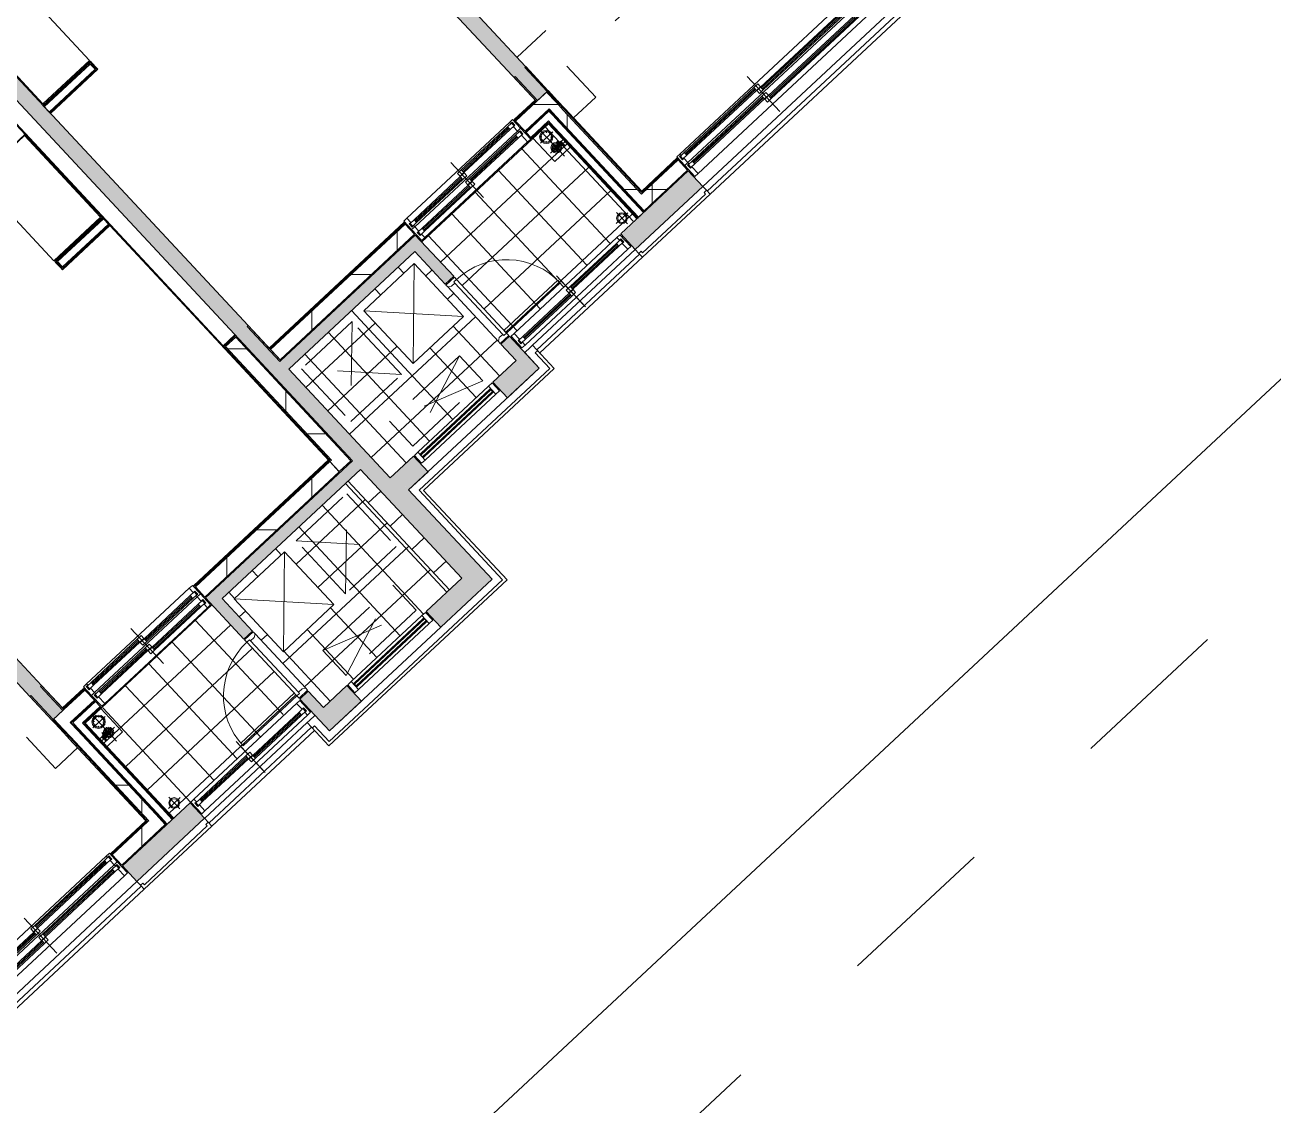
# Model space of a CAD drawing. Header units: millimetres. Extents: x -71377 to 516042, y -145869 to 441446.
# Drawn here: x 181915 to 193654, y 133638 to 143795 of the extents above; entities that cross this region are included whole.
import ezdxf

# ---------------------------------------------------------------- set-up
doc = ezdxf.new("R2010")
doc.units = ezdxf.units.MM
doc.header["$LTSCALE"] = 1000
for name, pattern in [('_점선_M_', [3, 1.5, -1.5]), ('_점선_S_', [1.6, 0.8, -0.8]), ('_점선_XS_', [1.15, 0.6, -0.55])]:
    doc.linetypes.add(name, pattern=pattern)
for name, color, linetype, lineweight in [('06', 6, 'Continuous', 5), ('09_HID', 9, '_점선_M_', 5), ('_ A-furn _', 6, 'Continuous', 5), ('A-door', 4, 'Continuous', 5), ('A-door-hdln', 8, 'Continuous', 5), ('A-ele-8', 8, 'Continuous', 5), ('A-fnsh', 5, 'Continuous', 5), ('A-fnsh-4', 4, 'Continuous', 5), ('A-furn', 6, 'Continuous', 5), ('A-furn-hdln', 8, '_점선_XS_', 5), ('A-glas', 5, 'Continuous', 5), ('A-hat', 251, 'Continuous', 5), ('A-insu', 251, 'Continuous', 5), ('A-rail', 6, 'Continuous', 5), ('A-wind', 4, 'Continuous', 5), ('A-wind-hdln', 8, 'Continuous', 5), ('A_cwall', 2, 'Continuous', 5), ('A_fnsh-4', 4, 'Continuous', 5), ('AA_발코니선', 4, '_점선_S_', 5), ('AA_설비', 4, 'Continuous', 5), ('AA_설비_6', 6, 'Continuous', 5), ('AA_설비_8', 8, 'Continuous', 5), ('AA_설비_CEN', 1, 'Continuous', 5), ('AA_위생', 4, 'Continuous', 5), ('AA_하향식피난구', 8, 'Continuous', 5), ('AA_하향식피난구_dash', 8, '_점선_XS_', 5), ('조경라인_dwg', 8, 'Continuous', 5)]:
    doc.layers.add(name, color=color, linetype=linetype, lineweight=lineweight)
pattern_1 = [(0, (-96985.9, -23353.2), (0, 800), []), (270, (-96985.9, -23353.2), (800, 5e-14), [])]
pattern_2 = [(0, (-96985.9, -23353.2), (0, 800), []), (90, (-96985.9, -23353.2), (-800, 5e-14), [])]

# ---------------------------------------------------------------- blocks, each defined once
blk = doc.blocks.new('3D_수납가구 - 실선_ 대각선X-2308846-지반층 배치도')
at = {"layer": '_ A-furn _'}
for p, q in [((0, 1050), (600, 1050)), ((0, 0), (0, 1035)), ((600, 1050), (600, 0)), ((600, 0), (0, 0))]:
    blk.add_line(p, q, dxfattribs=at)
blk = doc.blocks.new('그릴창_시스템__B타입 - _A_AG_10X23_1_2-2152640-지반층 배치도')
at = {"layer": 'A-wind'}
for p, q in [((-500, 100), (-455, 100)), ((-500, 0), (-500, 100)), ((-440, 72.2), (-455, 72.2)), ((-455, 72.2), (-455, 70.2)), ((-455, 70.2), (-453.5, 70.2)), ((-453.5, 29.8), (-455, 29.8)), ((-455, 29.8), (-455, 27.8)), ((-455, 27.8), (-440, 27.8)), ((-453.5, 70.2), (-453.5, 71.1)), ((-453.5, 71.1), (-449.1, 71.1)), ((-453.5, 28.9), (-453.5, 29.8)), ((-449.1, 28.9), (-453.5, 28.9)), ((-449.1, 71.1), (-449.1, 28.9)), ((-448, 28.9), (-448, 71.1)), ((-448, 71.1), (-441.1, 71.1)), ((-441.1, 28.9), (-448, 28.9)), ((-441.1, 71.1), (-441.1, 68.2)), ((-441.1, 68.2), (-440, 68.2)), ((-440, 31.8), (-441.1, 31.8)), ((-441.1, 31.8), (-441.1, 28.9)), ((-440, 72.2), (440, 72.2)), ((-440, 68.2), (-440, 72.2)), ((440, 68.2), (-440, 68.2)), ((-440, 31.8), (440, 31.8)), ((-440, 27.8), (-440, 31.8)), ((-440, 27.8), (440, 27.8)), ((455, 72.2), (440, 72.2)), ((440, 72.2), (440, 68.2)), ((440, 68.2), (441.1, 68.2)), ((441.1, 31.8), (440, 31.8)), ((440, 31.8), (440, 27.8)), ((440, 27.8), (455, 27.8)), ((441.1, 68.2), (441.1, 71.1)), ((441.1, 71.1), (453, 71.1)), ((441.1, 28.9), (441.1, 31.8)), ((453, 28.9), (441.1, 28.9)), ((453, 71.1), (453, 28.9)), ((454.1, 71.1), (453.5, 71.1)), ((453.5, 71.1), (453.5, 70.2)), ((453.5, 70.2), (455, 70.2)), ((455, 29.8), (453.5, 29.8)), ((453.5, 29.8), (453.5, 28.9)), ((453.5, 28.9), (454.1, 28.9)), ((454.1, 28.9), (454.1, 71.1)), ((455, 100), (500, 100)), ((455, 70.2), (455, 72.2)), ((455, 27.8), (455, 29.8)), ((500, 100), (500, 0)), ((-455, 0), (-500, 0)), ((500, 0), (455, 0))]:
    blk.add_line(p, q, dxfattribs=at)
at = {"layer": 'A-wind-hdln'}
for p, q in [((-455, 0), (-455, 100)), ((-455, 100), (455, 100)), ((-448, 67.5), (453, 67.5)), ((-448, 61.4), (453, 61.4)), ((-448, 38.6), (453, 38.6)), ((-448, 32.5), (453, 32.5)), ((455, 100), (455, 0)), ((-455, 0), (455, 0))]:
    blk.add_line(p, q, dxfattribs=at)
blk = doc.blocks.new('세대실외기실문 - _A_SD_7_5x21-1805224-지반층 배치도')
at = {"layer": 'A-door'}
for p, q in [((-375, 95), (-350, 95)), ((-375, -15), (-375, 95)), ((-350, 95), (-330, 65)), ((-345, 20), (-345, -15)), ((-330, 20), (-345, 20)), ((-330, 65), (-330, 20)), ((330, 65), (350, 95)), ((330, 20), (330, 65)), ((345, 20), (330, 20)), ((345, -15), (345, 20)), ((350, 95), (375, 95)), ((375, 95), (375, -15)), ((-345, -15), (-375, -15)), ((310, -15), (310, -705)), ((310, -15), (345, -15)), ((345, -15), (345, -705)), ((375, -15), (345, -15)), ((310, -705), (345, -705))]:
    blk.add_line(p, q, dxfattribs=at)
at = {"layer": 'A-door-hdln'}
for p, q in [((350, 95), (-350, 95)), ((-330, 20), (330, 20)), ((-345, -15), (345, -15))]:
    blk.add_line(p, q, dxfattribs=at)
blk.add_arc((345, -15), 690, 180, 270, dxfattribs=at)
blk = doc.blocks.new('2D_세대_하향식피난구 - 2D_세대_하향식피난구-1928395-지반층 배치도')
at = {"layer": 'AA_하향식피난구'}
for p, q in [((340, 725), (-340, 725)), ((-340, 725), (-340, 75)), ((-340, 75), (340, 725)), ((-340, 725), (340, 75)), ((340, 75), (340, 725)), ((-340, 75), (340, 75))]:
    blk.add_line(p, q, dxfattribs=at)
at = {"layer": 'AA_하향식피난구_dash'}
for p, q in [((-340, -75), (340, -75)), ((-340, -725), (-340, -75)), ((-340, -75), (340, -725)), ((340, -75), (-340, -725)), ((340, -75), (340, -725)), ((340, -725), (-340, -725))]:
    blk.add_line(p, q, dxfattribs=at)
blk = doc.blocks.new('미서기창__이중창_ - _A_PD_14X24_7-2325703-지반층 배치도')
at = {"layer": 'A-glas'}
for p, q in [((-620, 106), (-25, 106)), ((-620, 94), (-25, 94)), ((25, 66), (620, 66)), ((25, 54), (620, 54)), ((-620, -4), (-25, -4)), ((-620, -16), (-25, -16)), ((25, -44), (620, -44)), ((25, -56), (620, -56))]:
    blk.add_line(p, q, dxfattribs=at)
at = {"layer": 'A-wind'}
for p, q in [((-700, 25), (-700, 135)), ((-700, 135), (-660, 135)), ((-660, 120), (-680, 120)), ((-680, 120), (-680, 80)), ((-620, 118), (-670, 118)), ((-670, 118), (-670, 82)), ((-660, 135), (-660, 120)), ((-620, 82), (-620, 118)), ((25, 118), (-25, 118)), ((-25, 118), (-25, 82)), ((25, 82), (25, 118)), ((700, 135), (660, 135)), ((660, 135), (660, 80)), ((700, 25), (700, 135)), ((-660, 25), (-700, 25)), ((-700, 25), (-700, -115)), ((-680, 80), (-660, 80)), ((-680, -30), (-680, 10)), ((-680, 10), (-660, 10)), ((-670, 82), (-620, 82)), ((-620, 8), (-670, 8)), ((-670, 8), (-670, -28)), ((-660, 80), (-660, 25)), ((-660, 10), (-660, 25)), ((-620, -28), (-620, 8)), ((-25, 82), (25, 82)), ((25, 78), (-25, 78)), ((-25, 78), (-25, 42)), ((-25, 42), (25, 42)), ((25, 8), (-25, 8)), ((-25, 8), (-25, -28)), ((25, 42), (25, 78)), ((25, -28), (25, 8)), ((670, 78), (620, 78)), ((620, 78), (620, 42)), ((620, 42), (670, 42)), ((660, 80), (680, 80)), ((680, 40), (660, 40)), ((660, 40), (660, 25)), ((700, 25), (660, 25)), ((660, 25), (660, -30)), ((670, 42), (670, 78)), ((680, 80), (680, 40)), ((700, -115), (700, 25)), ((-700, -115), (-660, -115)), ((-660, -30), (-680, -30)), ((-670, -28), (-620, -28)), ((-660, -115), (-660, -30)), ((-25, -28), (25, -28)), ((25, -32), (-25, -32)), ((-25, -32), (-25, -68)), ((-25, -68), (25, -68)), ((25, -68), (25, -32)), ((670, -32), (620, -32)), ((620, -32), (620, -68)), ((620, -68), (670, -68)), ((660, -30), (680, -30)), ((680, -70), (660, -70)), ((660, -70), (660, -115)), ((660, -115), (700, -115)), ((670, -68), (670, -32)), ((680, -30), (680, -70))]:
    blk.add_line(p, q, dxfattribs=at)
at = {"layer": 'A-wind-hdln'}
for p, q in [((0, -215), (0, 235)), ((660, 135), (-660, 135)), ((-620, 118), (-25, 118)), ((660, 25), (-660, 25)), ((-620, 82), (-25, 82)), ((-620, 8), (-25, 8)), ((25, 78), (620, 78)), ((25, 42), (620, 42)), ((-660, -115), (660, -115)), ((-620, -28), (-25, -28)), ((25, -32), (620, -32)), ((25, -68), (620, -68))]:
    blk.add_line(p, q, dxfattribs=at)
blk = doc.blocks.new('미서기창__단창A_ - _A_PW_14X20-2281123-지반층 배치도')
at = {"layer": 'A-glas'}
for p, q in [((-25, 51), (-620, 51)), ((-25, 39), (-620, 39)), ((620, 11), (25, 11)), ((620, -1), (25, -1))]:
    blk.add_line(p, q, dxfattribs=at)
at = {"layer": 'A-wind'}
for p, q in [((-700, -50), (-700, 100)), ((-700, 100), (-660, 100)), ((-680, 25), (-680, 65)), ((-680, 65), (-660, 65)), ((-680, 25), (-660, 25)), ((-620, 63), (-670, 63)), ((-670, 63), (-670, 27)), ((-670, 27), (-620, 27)), ((-660, 65), (-660, 100)), ((-660, -50), (-660, 25)), ((-620, 27), (-620, 63)), ((25, 63), (-25, 63)), ((-25, 63), (-25, 27)), ((-25, 27), (25, 27)), ((25, 23), (-25, 23)), ((-25, 23), (-25, -13)), ((25, 27), (25, 63)), ((25, -13), (25, 23)), ((670, 23), (620, 23)), ((620, 23), (620, -13)), ((660, 100), (700, 100)), ((660, 25), (660, 100)), ((680, 25), (660, 25)), ((670, -13), (670, 23)), ((680, -15), (680, 25)), ((700, 100), (700, -50)), ((-660, -50), (-700, -50)), ((-25, -13), (25, -13)), ((620, -13), (670, -13)), ((660, -50), (660, -15)), ((660, -15), (680, -15)), ((700, -50), (660, -50))]:
    blk.add_line(p, q, dxfattribs=at)
at = {"layer": 'A-wind-hdln'}
for p, q in [((0, 225), (0, -175)), ((0, -150), (0, 200)), ((660, 100), (-660, 100)), ((-25, 63), (-620, 63)), ((-25, 27), (-620, 27)), ((620, 23), (25, 23)), ((-660, -50), (660, -50)), ((620, -13), (25, -13))]:
    blk.add_line(p, q, dxfattribs=at)
blk = doc.blocks.new('미서기창__이중창_2단_ - _A_PW_27X20-2285641-지반층 배치도')
at = {"layer": 'A-glas'}
for p, q in [((-1270, 56), (-375, 56)), ((-1270, 44), (-375, 44)), ((-325, 96), (1270, 96)), ((-325, 84), (1270, 84)), ((-1270, -54), (-375, -54)), ((-1270, -66), (-375, -66)), ((-325, -14), (1270, -14)), ((-325, -26), (1270, -26))]:
    blk.add_line(p, q, dxfattribs=at)
at = {"layer": 'A-wind'}
for p, q in [((-1350, 15), (-1350, 155)), ((-1350, 155), (-1310, 155)), ((-1310, 155), (-1310, 70)), ((1310, 155), (1350, 155)), ((1310, 110), (1310, 155)), ((1350, 155), (1350, 15)), ((-1310, 15), (-1350, 15)), ((-1350, 15), (-1350, -95)), ((-1310, 70), (-1330, 70)), ((-1330, 70), (-1330, 30)), ((-1330, 30), (-1310, 30)), ((-1320, 68), (-1270, 68)), ((-1320, 32), (-1320, 68)), ((-1270, 32), (-1320, 32)), ((-1310, 30), (-1310, 15)), ((-1310, -40), (-1310, 15)), ((-1270, 68), (-1270, 32)), ((-375, 108), (-325, 108)), ((-375, 72), (-375, 108)), ((-325, 72), (-375, 72)), ((-375, 68), (-325, 68)), ((-375, 32), (-375, 68)), ((-325, 32), (-375, 32)), ((-325, 108), (-325, 72)), ((-325, 68), (-325, 32)), ((1270, 108), (1320, 108)), ((1270, 72), (1270, 108)), ((1320, 72), (1270, 72)), ((1330, 110), (1310, 110)), ((1310, 15), (1310, 70)), ((1310, 70), (1330, 70)), ((1350, 15), (1310, 15)), ((1310, 0), (1310, 15)), ((1320, 108), (1320, 72)), ((1330, 70), (1330, 110)), ((1350, 15), (1350, -95)), ((-1350, -95), (-1310, -95)), ((-1330, -80), (-1330, -40)), ((-1330, -40), (-1310, -40)), ((-1310, -80), (-1330, -80)), ((-1320, -42), (-1270, -42)), ((-1320, -78), (-1320, -42)), ((-1270, -78), (-1320, -78)), ((-1310, -95), (-1310, -80)), ((-1270, -42), (-1270, -78)), ((-375, -2), (-325, -2)), ((-375, -38), (-375, -2)), ((-325, -38), (-375, -38)), ((-375, -42), (-325, -42)), ((-375, -78), (-375, -42)), ((-325, -78), (-375, -78)), ((-325, -2), (-325, -38)), ((-325, -42), (-325, -78)), ((1270, -2), (1320, -2)), ((1270, -38), (1270, -2)), ((1320, -38), (1270, -38)), ((1330, 0), (1310, 0)), ((1310, -95), (1310, -40)), ((1310, -40), (1330, -40)), ((1350, -95), (1310, -95)), ((1320, -2), (1320, -38)), ((1330, -40), (1330, 0))]:
    blk.add_line(p, q, dxfattribs=at)
at = {"layer": 'A-wind-hdln'}
for p, q in [((-350, 255), (-350, -195)), ((-1310, 155), (1310, 155)), ((1310, 15), (-1310, 15)), ((-1270, 68), (-375, 68)), ((-1270, 32), (-375, 32)), ((-325, 108), (1270, 108)), ((-325, 72), (1270, 72)), ((1310, -95), (-1310, -95)), ((-1270, -42), (-375, -42)), ((-1270, -78), (-375, -78)), ((-325, -2), (1270, -2)), ((-325, -38), (1270, -38))]:
    blk.add_line(p, q, dxfattribs=at)
blk = doc.blocks.new('2D_Box - 2D_Box-2302891-지반층 배치도')
at = {"layer": 'A-furn-hdln'}
for p, q in [((-450, 160), (450, 160)), ((-450, -160), (-450, 160)), ((-450, -160), (450, 160)), ((-450, 160), (450, -160)), ((450, 160), (450, -160)), ((450, -160), (-450, -160))]:
    blk.add_line(p, q, dxfattribs=at)
blk = doc.blocks.new('설비_발코니 - 설비_발코니-2303235-지반층 배치도')
at = {"layer": 'AA_설비'}
for p, q in [((51, 126), (40, 87)), ((41, 87), (52, 126)), ((42, 87), (55, 125)), ((59, 123), (45, 86)), ((48, 85), (62, 122)), ((49, 84), (65, 121)), ((50, 84), (66, 121)), ((66, 121), (51, 126)), ((0, 98), (8, 98)), ((8, 73), (0, 73)), ((8, 98), (22, 99)), ((22, 72), (8, 73)), ((22, 99), (28, 101)), ((28, 70), (22, 72)), ((24, 51), (40, 87)), ((39, 45), (24, 51)), ((25, 50), (41, 87)), ((27, 93), (38, 103)), ((27, 78), (27, 93)), ((33, 72), (27, 78)), ((28, 101), (34, 104)), ((28, 49), (42, 87)), ((32, 69), (28, 70)), ((45, 86), (31, 48)), ((35, 47), (48, 85)), ((38, 103), (45, 103)), ((38, 46), (49, 84)), ((50, 84), (39, 45)), ((40, 87), (50, 84)), ((40, 87), (50, 84)), ((52, 68), (45, 68)), ((63, 78), (52, 68)), ((52, 66), (62, 70)), ((57, 99), (63, 93)), ((58, 103), (62, 101)), ((62, 101), (68, 99)), ((62, 70), (68, 72)), ((63, 93), (63, 78)), ((68, 99), (82, 98)), ((68, 72), (82, 73)), ((82, 98), (101, 98)), ((82, 73), (101, 73))]:
    blk.add_line(p, q, dxfattribs=at)
for centre, radius, start, end in [((45, 86), 21, 88.1512, 232.1033), ((45, 86), 8, 112.9702, 207.2843), ((45, 86), 21, 268.1512, 52.1033), ((45, 86), 8, 292.9702, 27.2843), ((101, 86), 12.5, 270, 90)]:
    blk.add_arc(centre, radius, start, end, dxfattribs=at)
at = {"layer": 'AA_설비_6'}
for p, q in [((200, 0), (200, 300)), ((0, 0), (200, 0))]:
    blk.add_line(p, q, dxfattribs=at)
for centre, radius in [((100, 224), 63), ((100, 86), 50)]:
    blk.add_circle(centre, radius, dxfattribs=at)
at = {"layer": 'AA_설비_8'}
for p, q in [((65, 259), (72, 252)), ((72, 252), (68, 262)), ((100, 273), (100, 264)), ((100, 264), (104, 273)), ((135, 258), (129, 252)), ((129, 252), (138, 255)), ((60, 224), (51, 228)), ((51, 224), (60, 224)), ((71, 196), (62, 192)), ((65, 189), (71, 196)), ((100, 184), (96, 175)), ((96, 125), (96, 121)), ((100, 174), (100, 184)), ((104, 125), (104, 121)), ((135, 189), (128, 195)), ((128, 195), (132, 186)), ((149, 223), (140, 223)), ((140, 223), (149, 219)), ((64, 89), (60, 89)), ((64, 82), (60, 82)), ((70, 113), (73, 110)), ((70, 59), (73, 62)), ((76, 113), (73, 115)), ((76, 59), (73, 56)), ((78, 89), (74, 89)), ((78, 82), (74, 82)), ((93, 82), (88, 82)), ((93, 89), (89, 89)), ((96, 111), (96, 107)), ((96, 97), (96, 93)), ((96, 79), (96, 74)), ((96, 64), (96, 60)), ((96, 50), (96, 46)), ((104, 111), (104, 107)), ((104, 97), (104, 93)), ((104, 79), (104, 74)), ((104, 64), (104, 60)), ((104, 50), (104, 46)), ((111, 89), (107, 89)), ((112, 82), (107, 82)), ((126, 89), (122, 89)), ((126, 82), (122, 82)), ((124, 113), (127, 115)), ((127, 56), (124, 59)), ((130, 113), (127, 110)), ((127, 62), (130, 59)), ((140, 89), (136, 89)), ((140, 82), (136, 82))]:
    blk.add_line(p, q, dxfattribs=at)
for radius in [53, 50]:
    blk.add_circle((100, 224), radius, dxfattribs=at)
for radius, start, end in [(40, 95.5963, 132.1367), (36, 96.2205, 131.8183), (40, 47.9377, 84.4251), (36, 48.2645, 83.8033), (40, 137.8687, 175.0293), (40, 184.6828, 222.0623), (36, 138.1878, 174.4753), (36, 185.2044, 221.7355), (40, 227.7942, 264.4037), (26, 98.6286, 172.3395), (26, 187.2153, 261.3714), (36, 228.105, 263.7795), (22, 100.213, 170.9359), (22, 188.5362, 259.787), (12, 195.791, 251.0305), (12, 108.9695, 163.2126), (8, 119.1827, 154.3271), (8, 204.0914, 240.8173), (26, 7.6605, 81.4045), (22, 9.0641, 79.8264), (12, 16.7874, 71.1056), (8, 25.6729, 60.9392), (26, 278.5955, 352.7847), (22, 280.1736, 351.4638), (12, 288.8944, 344.209), (8, 299.0608, 335.9086), (36, 276.1967, 311.8122), (40, 275.5749, 312.1313), (36, 5.5247, 41.895), (36, 318.1817, 354.7956), (40, 4.9707, 42.2058), (40, 317.8633, 355.3172)]:
    blk.add_arc((100, 86), radius, start, end, dxfattribs=at)
at = {"layer": 'AA_설비_CEN'}
for p, q in [((100, 300), (100, -25)), ((178, 219), (22, 219)), ((175, 86), (25, 86))]:
    blk.add_line(p, q, dxfattribs=at)
blk = doc.blocks.new('설비_발코니_우수100_ - 설비_발코니_우수100_-2303237-지반층 배치도')
at = {"layer": 'AA_설비_6'}
blk.add_circle((0, 0), 50, dxfattribs=at)
at = {"layer": 'AA_설비_8'}
blk.add_circle((0, 0), 40, dxfattribs=at)
at = {"layer": 'AA_설비_CEN'}
for p, q in [((-75, 0), (75, 0)), ((0, 75), (0, -75))]:
    blk.add_line(p, q, dxfattribs=at)
blk = doc.blocks.new('난간 - 난간-V34-지반층 배치도')
at = {"layer": 'A-rail'}
for p, q in [((10975, -7305), (9655, -7305)), ((9655, -7365), (10975, -7365))]:
    blk.add_line(p, q, dxfattribs=at)
blk = doc.blocks.new('난간 - 난간-V35-지반층 배치도')
at = {"layer": 'A-rail'}
for p, q in [((8785, -7305), (6065, -7305)), ((6065, -7365), (8785, -7365))]:
    blk.add_line(p, q, dxfattribs=at)
blk = doc.blocks.new('대장2_59A_1층_rvt-2-지반층 배치도')
at = {"layer": 'A-hat'}
h = blk.add_hatch(dxfattribs=at)
h.set_pattern_fill('FP_73', color=256, style=0, pattern_type=2)
h.set_pattern_definition(pattern_1)
h.paths.add_polyline_path([(-75217, -125255), (-74808, -124873), (-74896, -124778), (-75306, -125160)])
h.paths.add_polyline_path([(-72818, -123018), (-72087, -122336), (-72176, -122241), (-72907, -122923)])
h.paths.add_polyline_path([(-70902, -121231), (-70134, -120515), (-70223, -120420), (-70991, -121136), (-70929, -121202)])
h.paths.add_polyline_path([(-68950, -119410), (-68547, -119035), (-68636, -118940), (-69038, -119315), (-68988, -119369)])
h = blk.add_hatch(dxfattribs=at)
h.set_pattern_fill('FP_73', color=256, style=0, pattern_type=2)
h.set_pattern_definition(pattern_1)
h.paths.add_polyline_path([(-76337, -124508), (-76045, -124235), (-76134, -124140), (-76426, -124413)])
h = blk.add_hatch(dxfattribs=at)
h.set_pattern_fill('FP_73', color=256, style=0, pattern_type=2)
h.set_pattern_definition(pattern_1)
h.paths.add_polyline_path([(-75306, -125160), (-75240, -125098), (-76045, -124235), (-76106, -124301), (-75663, -124776)])
h = blk.add_hatch(dxfattribs=at)
h.set_pattern_fill('FP_75', color=256, style=0, pattern_type=2)
h.set_pattern_definition([(223, (-76240.34, -125374.5), (204.6, -219.406), []), (133, (-76240.34, -125374.5), (-219.406, -204.6), [])])
h.paths.add_polyline_path([(-76476, -126442), (-75290, -125324), (-76116, -124438), (-77308, -125549), (-76483, -126434)])
h = blk.add_hatch(dxfattribs=at)
h.set_pattern_fill('FP_73', color=256, style=0, pattern_type=2)
h.set_pattern_definition(pattern_1)
h.paths.add_polyline_path([(-78641, -126656), (-77376, -125476), (-77465, -125381), (-78730, -126561)])
h = blk.add_hatch(dxfattribs=at)
h.set_pattern_fill('FP_76', color=256, style=0, pattern_type=2)
h.set_pattern_definition([(43, (-77637.23, -126677.13), (-204.6, 219.406), []), (313, (-77637.23, -126677.13), (219.406, 204.6), [])])
h.paths.add_polyline_path([(-77605, -127768), (-76420, -126663), (-77376, -125640), (-78559, -126744), (-77636, -127734)])
h.paths.add_polyline_path([(-77390, -126693), (-77854, -126196), (-77375, -125756), (-76915, -126250), (-77376, -126680)])
at = {"layer": 'A-ele-8'}
for p, q in [((-77308, -125549), (-76269, -124581)), ((-74910, -124763), (-74896, -124778)), ((-77478, -125367), (-77465, -125381))]:
    blk.add_line(p, q, dxfattribs=at)
at = {"layer": 'A-fnsh'}
for p, q in [((-80412, -123863), (-80425, -123849)), ((-80354, -123925), (-80367, -123912)), ((-76019, -124233), (-76030, -124222)), ((-75962, -124295), (-75975, -124281)), ((-74903, -124756), (-75239, -125070)), ((-77471, -125360), (-78743, -126547)), ((-76510, -126405), (-76980, -125901)), ((-78743, -126547), (-78941, -126334))]:
    blk.add_line(p, q, dxfattribs=at)
at = {"layer": 'A-fnsh-4'}
for p, q in [((-80865, -124272), (-80426, -123862)), ((-80806, -124335), (-80367, -123925)), ((-80426, -123862), (-80419, -123869)), ((-80419, -123869), (-80374, -123918)), ((-80374, -123918), (-80367, -123925)), ((-76045, -124235), (-76134, -124140)), ((-76229, -124229), (-76426, -124413)), ((-76111, -124297), (-76337, -124508)), ((-76106, -124301), (-76111, -124297)), ((-76043, -124370), (-76106, -124301)), ((-75977, -124308), (-76045, -124235)), ((-75977, -124308), (-75240, -125098)), ((-76115, -124424), (-76276, -124574)), ((-76109, -124431), (-76115, -124424)), ((-76043, -124370), (-75306, -125160)), ((-76109, -124431), (-75372, -125221)), ((-75232, -125091), (-74896, -124778)), ((-74896, -124778), (-75232, -125091)), ((-75232, -125091), (-75240, -125098)), ((-75372, -125221), (-75277, -125324)), ((-75217, -125255), (-75306, -125160))]:
    blk.add_line(p, q, dxfattribs=at)
at = {"layer": 'A-insu'}
for p, q in [((-76229, -124229), (-76119, -124126)), ((-80813, -124328), (-80858, -124279)), ((-76236, -124221), (-76229, -124229)), ((-76426, -124413), (-76433, -124405)), ((-76337, -124508), (-76426, -124413)), ((-76333, -124513), (-76337, -124508)), ((-76282, -124567), (-76327, -124520)), ((-74904, -124770), (-74896, -124778)), ((-74896, -124778), (-74808, -124873)), ((-74808, -124873), (-75217, -125255)), ((-75222, -125273), (-75270, -125317)), ((-75217, -125255), (-75210, -125262)), ((-75210, -125262), (-75215, -125266)), ((-78730, -126561), (-77465, -125381)), ((-77376, -125476), (-78641, -126656)), ((-77465, -125381), (-77376, -125476)), ((-78641, -126656), (-78730, -126561))]:
    blk.add_line(p, q, dxfattribs=at)
at = {"layer": 'A_fnsh-4'}
for p, q in [((-80871, -124265), (-80425, -123849)), ((-80858, -124279), (-80426, -123876)), ((-80813, -124328), (-80380, -123925)), ((-80354, -123925), (-80800, -124341)), ((-80426, -123876), (-80380, -123925)), ((-80425, -123849), (-80419, -123856)), ((-80419, -123856), (-80412, -123863)), ((-80412, -123863), (-80367, -123912)), ((-80367, -123912), (-80360, -123919)), ((-80360, -123919), (-80354, -123925)), ((-75969, -124301), (-76126, -124133)), ((-76119, -124126), (-76030, -124222)), ((-80865, -124272), (-80871, -124265)), ((-80858, -124279), (-80865, -124272)), ((-76440, -124398), (-76242, -124214)), ((-76236, -124221), (-76433, -124405)), ((-76111, -124306), (-76333, -124513)), ((-76242, -124214), (-76236, -124221)), ((-76105, -124313), (-76111, -124306)), ((-76030, -124222), (-76026, -124226)), ((-76026, -124226), (-76019, -124233)), ((-76019, -124233), (-75975, -124281)), ((-75975, -124281), (-75969, -124288)), ((-75969, -124288), (-75962, -124295)), ((-75969, -124301), (-75246, -125076)), ((-75962, -124295), (-75239, -125070)), ((-80806, -124335), (-80813, -124328)), ((-80800, -124341), (-80806, -124335)), ((-76433, -124405), (-76440, -124398)), ((-76112, -124319), (-76327, -124520)), ((-76115, -124411), (-76282, -124567)), ((-76108, -124418), (-76115, -124411)), ((-76067, -124367), (-76112, -124319)), ((-76102, -124425), (-76108, -124418)), ((-76047, -124374), (-76105, -124313)), ((-76102, -124425), (-75365, -125215)), ((-76054, -124381), (-76067, -124367)), ((-76054, -124381), (-75318, -125170)), ((-76047, -124374), (-75311, -125164)), ((-76327, -124520), (-76333, -124513)), ((-76116, -124438), (-76269, -124581)), ((-75379, -125228), (-76116, -124438)), ((-76276, -124574), (-76282, -124567)), ((-76269, -124581), (-76276, -124574)), ((-74904, -124770), (-75240, -125083)), ((-75239, -125070), (-74910, -124763)), ((-74910, -124763), (-74904, -124770)), ((-75240, -125083), (-75246, -125076)), ((-75246, -125076), (-75240, -125083)), ((-75284, -125330), (-75379, -125228)), ((-75365, -125215), (-75270, -125317)), ((-75318, -125170), (-75222, -125273)), ((-75311, -125164), (-75215, -125266)), ((-78743, -126547), (-77478, -125367)), ((-77478, -125367), (-77472, -125374)), ((-75277, -125324), (-75284, -125330)), ((-75270, -125317), (-75277, -125324)), ((-75215, -125266), (-75222, -125273)), ((-77472, -125374), (-78737, -126553)), ((-78737, -126553), (-78743, -126547))]:
    blk.add_line(p, q, dxfattribs=at)
at = {"layer": 'AA_발코니선'}
for p, q in [((-73801, -121377), (-76412, -123812)), ((-73732, -121832), (-75945, -123895)), ((-75945, -123895), (-75672, -124188)), ((-75672, -124188), (-75881, -124383))]:
    blk.add_line(p, q, dxfattribs=at)
at = {"layer": 'A-door-hdln', "extrusion": (0, 0, -1), "zscale": -1, "rotation": 226.9999987515239}
blk.add_blockref('세대실외기실문 - _A_SD_7_5x21-1805224-지반층 배치도', (76756, -126163), dxfattribs=at)
at = {"layer": 'A-furn', "extrusion": (0, 0, -1), "zscale": -1}
for name, p, rotation in [('3D_수납가구 - 실선_ 대각선X-2308846-지반층 배치도', (80432, -123841), 316.9999987515239), ('2D_세대_하향식피난구 - 2D_세대_하향식피난구-1928395-지반층 배치도', (77677, -126495), 46.99999875152383), ('2D_Box - 2D_Box-2302891-지반층 배치도', (77172, -127044), 316.9999987515239)]:
    blk.add_blockref(name, p, dxfattribs=dict(at, rotation=rotation))
at = {"layer": 'A-rail', "extrusion": (0, 0, -1), "zscale": -1, "rotation": 316.9999987515239}
for name in ['난간 - 난간-V35-지반층 배치도', '난간 - 난간-V34-지반층 배치도']:
    blk.add_blockref(name, (73222, -113692), dxfattribs=at)
at = {"layer": 'A-wind-hdln', "extrusion": (0, 0, -1), "zscale": -1}
for name, p, rotation in [('미서기창__이중창_2단_ - _A_PW_27X20-2285641-지반층 배치도', (73857, -123898), 136.9999987515237), ('미서기창__이중창_ - _A_PD_14X24_7-2325703-지반층 배치도', (76874, -124974), 316.9999987515239), ('미서기창__단창A_ - _A_PW_14X20-2281123-지반층 배치도', (75888, -126031), 316.9999987515238), ('그릴창_시스템__B타입 - _A_AG_10X23_1_2-2152640-지반층 배치도', (76944, -127289), 316.9999987515237)]:
    blk.add_blockref(name, p, dxfattribs=dict(at, rotation=rotation))
at = {"layer": 'AA_위생', "extrusion": (0, 0, -1), "zscale": -1, "rotation": 316.9999987515239}
for name, p in [('설비_발코니 - 설비_발코니-2303235-지반층 배치도', (75911, -124657)), ('설비_발코니_우수100_ - 설비_발코니_우수100_-2303237-지반층 배치도', (75425, -125325))]:
    blk.add_blockref(name, p, dxfattribs=at)
blk = doc.blocks.new('난간 - 난간-V45-지반층 배치도')
at = {"layer": 'A-rail'}
for p, q in [((10975, -7305), (9655, -7305)), ((9655, -7365), (10975, -7365))]:
    blk.add_line(p, q, dxfattribs=at)
blk = doc.blocks.new('난간 - 난간-V46-지반층 배치도')
at = {"layer": 'A-rail'}
for p, q in [((8785, -7305), (6065, -7305)), ((6065, -7365), (8785, -7365))]:
    blk.add_line(p, q, dxfattribs=at)
blk = doc.blocks.new('대장2_59A_1층_rvt-3-지반층 배치도')
at = {"layer": 'A-hat'}
h = blk.add_hatch(dxfattribs=at)
h.set_pattern_fill('FP_13', color=256, style=0, pattern_type=2)
h.set_pattern_definition(pattern_2)
h.paths.add_polyline_path([(-79349, -128889), (-78084, -127709), (-78172, -127614), (-79437, -128793)])
h = blk.add_hatch(dxfattribs=at)
h.set_pattern_fill('FP_84', color=256, style=0, pattern_type=2)
h.set_pattern_definition([(223, (-78132.76, -128711.65), (204.6, -219.406), []), (313, (-78132.76, -128711.65), (219.406, 204.6), [])])
h.paths.add_polyline_path([(-78232, -129925), (-77047, -128820), (-78002, -127796), (-79187, -128901), (-78232, -129925)])
h.paths.add_polyline_path([(-78610, -129403), (-79069, -128901), (-78598, -128462), (-78134, -128959), (-78500, -129300)])
h = blk.add_hatch(dxfattribs=at)
h.set_pattern_fill('FP_83', color=256, style=0, pattern_type=2)
h.set_pattern_definition([(43, (-79529.65, -130014.27), (-204.6, 219.406), []), (133, (-79529.65, -130014.27), (-219.406, -204.6), [])])
h.paths.add_polyline_path([(-79641, -130966), (-78455, -129847), (-79281, -128962), (-80467, -130080), (-79641, -130966)])
h = blk.add_hatch(dxfattribs=at)
h.set_pattern_fill('FP_13', color=256, style=0, pattern_type=2)
h.set_pattern_definition(pattern_2)
h.paths.add_polyline_path([(-79875, -130993), (-79809, -130931), (-80614, -130068), (-80680, -130130), (-80612, -130203)])
h = blk.add_hatch(dxfattribs=at)
h.set_pattern_fill('FP_13', color=256, style=0, pattern_type=2)
h.set_pattern_definition(pattern_2)
h.paths.add_polyline_path([(-86391, -137246), (-85988, -136871), (-86077, -136776), (-86479, -137151)])
h.paths.add_polyline_path([(-84804, -135766), (-84036, -135050), (-84124, -134955), (-84892, -135671)])
h.paths.add_polyline_path([(-82851, -133945), (-82119, -133263), (-82208, -133168), (-82940, -133850)])
h.paths.add_polyline_path([(-80130, -131408), (-79721, -131026), (-79809, -130931), (-80219, -131313)])
at = {"layer": 'A-ele-8'}
for p, q in [((-79451, -128779), (-79445, -128786)), ((-79281, -128962), (-80319, -129930)), ((-80233, -131299), (-80219, -131313))]:
    blk.add_line(p, q, dxfattribs=at)
at = {"layer": 'A-fnsh'}
for p, q in [((-80314, -125317), (-81040, -124538)), ((-78186, -127599), (-80242, -125394)), ((-80747, -125747), (-80760, -125733)), ((-80688, -125810), (-80701, -125796)), ((-79458, -128786), (-78186, -127599)), ((-77047, -128820), (-78002, -127796)), ((-78483, -129817), (-78953, -129313)), ((-80783, -130048), (-80995, -129822)), ((-80885, -129719), (-80687, -129931)), ((-80684, -130155), (-80695, -130143)), ((-80626, -130217), (-80639, -130203)), ((-80240, -131305), (-79903, -130992))]:
    blk.add_line(p, q, dxfattribs=at)
at = {"layer": 'A-fnsh-4'}
for p, q in [((-80307, -125324), (-80746, -125734)), ((-80249, -125387), (-80688, -125797)), ((-80746, -125734), (-80740, -125741)), ((-80740, -125741), (-80694, -125790)), ((-80694, -125790), (-80688, -125797)), ((-80673, -129946), (-80476, -129762)), ((-80614, -130068), (-80387, -129857)), ((-80486, -130073), (-80326, -129923)), ((-80680, -130130), (-80769, -130035)), ((-80612, -130203), (-80680, -130130)), ((-80610, -130073), (-80614, -130068)), ((-80546, -130141), (-80610, -130073)), ((-80546, -130141), (-79809, -130931)), ((-80480, -130080), (-80486, -130073)), ((-80480, -130080), (-79743, -130870)), ((-80612, -130203), (-79875, -130993)), ((-79743, -130870), (-79648, -130972)), ((-79883, -131000), (-80219, -131313)), ((-80219, -131313), (-79883, -131000)), ((-79883, -131000), (-79875, -130993)), ((-79721, -131026), (-79809, -130931))]:
    blk.add_line(p, q, dxfattribs=at)
at = {"layer": 'A-insu'}
for p, q in [((-80255, -125380), (-80301, -125331)), ((-78172, -127614), (-79437, -128793)), ((-79349, -128889), (-78084, -127709)), ((-78084, -127709), (-78172, -127614)), ((-79437, -128793), (-79349, -128889)), ((-80476, -129762), (-80483, -129754)), ((-80387, -129857), (-80476, -129762)), ((-80681, -129938), (-80673, -129946)), ((-80383, -129862), (-80387, -129857)), ((-80332, -129916), (-80376, -129869)), ((-80673, -129946), (-80783, -130048)), ((-79702, -131023), (-79655, -130979)), ((-80130, -131408), (-79721, -131026)), ((-79721, -131026), (-79714, -131034)), ((-79714, -131034), (-79709, -131029)), ((-80226, -131306), (-80219, -131313)), ((-80219, -131313), (-80130, -131408))]:
    blk.add_line(p, q, dxfattribs=at)
at = {"layer": 'A_fnsh-4'}
for p, q in [((-81486, -124954), (-81040, -124538)), ((-81040, -124538), (-81047, -124531)), ((-80314, -125317), (-80760, -125733)), ((-80301, -125331), (-80733, -125734)), ((-80307, -125324), (-80314, -125317)), ((-80301, -125331), (-80307, -125324)), ((-80688, -125810), (-80242, -125394)), ((-80255, -125380), (-80687, -125783)), ((-80249, -125387), (-80255, -125380)), ((-80242, -125394), (-80249, -125387)), ((-80760, -125733), (-80753, -125740)), ((-80753, -125740), (-80747, -125747)), ((-80747, -125747), (-80701, -125796)), ((-80733, -125734), (-80687, -125783)), ((-80701, -125796), (-80695, -125803)), ((-80695, -125803), (-80688, -125810)), ((-78186, -127599), (-79451, -128779)), ((-79445, -128786), (-78179, -127606)), ((-78179, -127606), (-78186, -127599)), ((-79451, -128779), (-79445, -128786)), ((-80490, -129747), (-80687, -129931)), ((-80681, -129938), (-80483, -129754)), ((-80483, -129754), (-80490, -129747)), ((-80687, -129931), (-80681, -129938)), ((-80605, -130069), (-80383, -129862)), ((-80591, -130069), (-80376, -129869)), ((-80500, -130072), (-80332, -129916)), ((-80473, -130073), (-80319, -129930)), ((-80376, -129869), (-80383, -129862)), ((-80326, -129923), (-80332, -129916)), ((-80319, -129930), (-80326, -129923)), ((-80783, -130048), (-80694, -130143)), ((-80619, -130210), (-80776, -130042)), ((-80694, -130143), (-80690, -130148)), ((-80690, -130148), (-80684, -130155)), ((-80684, -130155), (-80639, -130203)), ((-80598, -130076), (-80605, -130069)), ((-80541, -130137), (-80598, -130076)), ((-80547, -130117), (-80591, -130069)), ((-80534, -130131), (-80547, -130117)), ((-80541, -130137), (-79805, -130927)), ((-80534, -130131), (-79798, -130920)), ((-80493, -130079), (-80500, -130072)), ((-80487, -130086), (-80493, -130079)), ((-80487, -130086), (-79750, -130876)), ((-79736, -130863), (-80473, -130073)), ((-80639, -130203), (-80633, -130210)), ((-80633, -130210), (-80626, -130217)), ((-80626, -130217), (-79903, -130992)), ((-80619, -130210), (-79896, -130985)), ((-79750, -130876), (-79655, -130979)), ((-79641, -130966), (-79736, -130863)), ((-79903, -130992), (-80233, -131299)), ((-80226, -131306), (-79890, -130992)), ((-79890, -130992), (-79896, -130985)), ((-79896, -130985), (-79890, -130992)), ((-79805, -130927), (-79709, -131029)), ((-79798, -130920), (-79702, -131023)), ((-79655, -130979), (-79648, -130972)), ((-79648, -130972), (-79641, -130966)), ((-79709, -131029), (-79702, -131023)), ((-80233, -131299), (-80226, -131306))]:
    blk.add_line(p, q, dxfattribs=at)
at = {"layer": 'AA_발코니선'}
for p, q in [((-83238, -132269), (-81026, -130206)), ((-81026, -130206), (-80753, -130499)), ((-80753, -130499), (-80544, -130304))]:
    blk.add_line(p, q, dxfattribs=at)
at = {"layer": 'A-door-hdln', "rotation": 313.0000012484766}
blk.add_blockref('세대실외기실문 - _A_SD_7_5x21-1805224-지반층 배치도', (-78707, -129555), dxfattribs=at)
at = {"layer": 'A-furn'}
for name, p, rotation in [('3D_수납가구 - 실선_ 대각선X-2308846-지반층 배치도', (-80767, -125726), 43.00000124847661), ('2D_세대_하향식피난구 - 2D_세대_하향식피난구-1928395-지반층 배치도', (-78311, -128659), 133.0000012484765), ('2D_Box - 2D_Box-2302891-지반층 배치도', (-77800, -129201), 43.00000124847661)]:
    blk.add_blockref(name, p, dxfattribs=dict(at, rotation=rotation))
at = {"layer": 'A-rail', "rotation": 43.00000124847661}
for name in ['난간 - 난간-V45-지반층 배치도', '난간 - 난간-V46-지반층 배치도']:
    blk.add_blockref(name, (-91394, -132211), dxfattribs=at)
at = {"layer": 'A-wind-hdln'}
for name, p, rotation in [('미서기창__이중창_ - _A_PD_14X24_7-2325703-지반층 배치도', (-79885, -129354), 43.00000124847661), ('그릴창_시스템__B타입 - _A_AG_10X23_1_2-2152640-지반층 배치도', (-77571, -129446), 43.00000124847642), ('미서기창__단창A_ - _A_PW_14X20-2281123-지반층 배치도', (-78900, -130411), 43.00000124847644), ('미서기창__이중창_2단_ - _A_PW_27X20-2285641-지반층 배치도', (-81169, -132288), 223.0000012484765)]:
    blk.add_blockref(name, p, dxfattribs=dict(at, rotation=rotation))
at = {"layer": 'AA_위생', "rotation": 43.00000124847661}
for name, p in [('설비_발코니 - 설비_발코니-2303235-지반층 배치도', (-80268, -130293)), ('설비_발코니_우수100_ - 설비_발코니_우수100_-2303237-지반층 배치도', (-79636, -130824))]:
    blk.add_blockref(name, p, dxfattribs=at)
blk = doc.blocks.new('조경라인_dwg-6847807-지반층 배치도')
at = {"layer": '06'}
blk.add_line((201508, 147721), (177381, 125222), dxfattribs=at)
at = {"layer": '09_HID'}
blk.add_line((206202, 150291), (183821, 129420), dxfattribs=at)

msp = doc.modelspace()

# ---------------------------------------------------------------- hatches: boundary and pattern name
at = {"layer": 'A-hat'}
for points in [[(185241.1, 139432.9), (185350.8, 139535.2), (184321, 140639.6), (184311.5, 140630.8), (184004.6, 140959.9), (184014.1, 140968.7), (180859.9, 144351.2), (180850.4, 144342.4), (180407.1, 144817.8), (180306.9, 144724.3), (180443.3, 144578), (180452.8, 144586.9), (180759.7, 144257.8), (180750.2, 144248.9), (185145.7, 139535.2)], [(186726.8, 143074.4), (186836.5, 143176.7), (185404.3, 144712.6), (185294.6, 144610.3), (186349, 143479.5)], [(187654.6, 141683.6), (188290.9, 142276.9), (188154.5, 142423.2), (187524.6, 141823), (187613.2, 141728)], [(184396, 140559.1), (185661.3, 141739), (185580.9, 141814.4), (184321, 140639.6)], [(185867.3, 141356.8), (185947.8, 141431.9), (185661.3, 141739), (185580.9, 141664), (185784.7, 141445.4)], [(186535.7, 140640.1), (186616.1, 140715.1), (186472.9, 140868.7), (186392.4, 140793.7), (186487, 140692.3)], [(186452.7, 140289.2), (186752.5, 140568.9), (186616.1, 140715.1), (186316.3, 140435.5), (186383, 140363.9)], [(183688.4, 138326.8), (185070.6, 139615.8), (184995.6, 139696.2), (183618.5, 138401.9), (183660.6, 138356.6)], [(185523.8, 139423.1), (185706.7, 139593.6), (185570.3, 139739.9), (185387.4, 139569.3), (185450.5, 139501.7)], [(186025.4, 138591.9), (186171.7, 138728.3), (185387.4, 139569.3), (185241.1, 139432.9), (185523.8, 139129.8)], [(182181.7, 137263.6), (182272.4, 137348.2), (182061, 137574.9), (182070.5, 137583.8), (180849.7, 138892.9), (180740, 138790.6), (181960.8, 137481.5), (181970.3, 137490.4), (182102.8, 137348.2)], [(185825.4, 138131.9), (186308.1, 138582), (186171.7, 138728.3), (185689, 138278.2), (185761.2, 138200.8)], [(183974.8, 138019.7), (184055.3, 138094.7), (183768.9, 138401.9), (183688.4, 138326.8), (183805.9, 138200.8)], [(184779.6, 137156.6), (185079.5, 137436.3), (184943.1, 137582.6), (184643.2, 137302.9), (184723.6, 137216.6)], [(184643.2, 137302.9), (184723.6, 137377.9), (184580.4, 137531.5), (184500, 137456.5), (184601.8, 137347.3)], [(182968.4, 135741.2), (183604.7, 136334.5), (183468.3, 136480.8), (182832, 135887.4), (182879.3, 135836.8)]]:
    msp.add_hatch(color=256, dxfattribs=at).paths.add_polyline_path(points)
h = msp.add_hatch(dxfattribs=at)
h.set_pattern_fill('FP_13', color=256, scale=1000, style=0, pattern_type=2)
h.set_pattern_definition([(0, (165969.5, 243949.9), (0, 800), []), (90, (165969.5, 243949.9), (-800, 5e-14), [])])
h.paths.add_polyline_path([(183802.1, 140770.9), (184797.8, 139703.2), (184892.9, 139791.8), (183897.1, 140859.6)])
h = msp.add_hatch(dxfattribs=at)
h.set_pattern_fill('FP_171', color=256, scale=1000, style=0, pattern_type=2)
h.set_pattern_definition([(313, (185261.45, 139000.67), (219.41, 204.6), []), (43, (185261.45, 139000.67), (-204.6, 219.41), [])])
h.paths.add_polyline_path([(185908.4, 138482.8), (186025.4, 138591.9), (185070.6, 139615.8), (184953.6, 139506.7), (185825.4, 138571.8)])

# ---------------------------------------------------------------- linework, layer by layer
at = {"layer": 'A-ele-8'}
for p, q in [((190348.4, 144058.8), (188359.1, 142203.7)), ((187722.8, 141610.4), (186757.4, 140710.2)), ((184638.2, 137161.6), (183672.9, 136261.4)), ((183036.6, 135668), (181047.3, 133813))]:
    msp.add_line(p, q, dxfattribs=at)
at = {"layer": 'A-fnsh'}
msp.add_line((184953.6, 139506.7), (185908.4, 138482.8), dxfattribs=at)
at = {"layer": 'A-insu'}
for p, q in [((186625.1, 143403.5), (186615.6, 143394.6)), ((186615.6, 143394.6), (186827, 143167.9)), ((186836.5, 143176.7), (186625.1, 143403.5)), ((186524.9, 143310), (186515.4, 143301.2)), ((186515.4, 143301.2), (186726.8, 143074.4)), ((186736.3, 143083.3), (186524.9, 143310)), ((186827, 143167.9), (186836.5, 143176.7)), ((186726.8, 143074.4), (186736.3, 143083.3)), ((188290.9, 142276.9), (187654.6, 141683.5)), ((188325, 142240.3), (188290.9, 142276.9)), ((187654.6, 141683.5), (187688.7, 141647)), ((184321.1, 140639.6), (184014.2, 140968.7)), ((183897.1, 140859.6), (183802.1, 140770.9)), ((183802.1, 140770.9), (184797.8, 139703.2)), ((184981.5, 139696.8), (183897.1, 140859.6)), ((186667.3, 140762.9), (186616.1, 140715.1)), ((186616.1, 140715.1), (186752.5, 140568.9)), ((186752.5, 140568.9), (185523.8, 139423.1)), ((184797.8, 139703.2), (184783.1, 139689.5)), ((184783.1, 139689.5), (184871.8, 139594.4)), ((184871.8, 139594.4), (184981.5, 139696.8)), ((185825.4, 138131.9), (184779.6, 137156.6)), ((182281.9, 137357.1), (182070.5, 137583.8)), ((181960.8, 137481.5), (182172.2, 137254.8)), ((182272.4, 137348.2), (182281.9, 137357.1)), ((182172.2, 137254.8), (182181.7, 137263.6)), ((184643.2, 137302.9), (184592, 137255.2)), ((183604.7, 136334.5), (182968.4, 135741.2)), ((183638.8, 136297.9), (183604.7, 136334.5)), ((182968.4, 135741.2), (183002.5, 135704.6))]:
    msp.add_line(p, q, dxfattribs=at)
at = {"layer": 'A_cwall'}
for p, q in [((186836.5, 143176.7), (185404.3, 144712.6)), ((185294.6, 144610.3), (186726.8, 143074.4)), ((184014.1, 140968.7), (180859.9, 144351.2)), ((180750.2, 144248.9), (184995.6, 139696.2)), ((186726.8, 143074.4), (186836.5, 143176.7)), ((188154.5, 142423.2), (187518.2, 141829.8)), ((188290.9, 142276.9), (188154.5, 142423.2)), ((187654.6, 141683.6), (188290.9, 142276.9)), ((185586.3, 141819.5), (184321, 140639.6)), ((185947.8, 141431.9), (185586.3, 141819.5)), ((187518.2, 141829.8), (187654.6, 141683.6)), ((184396, 140559.1), (185580.9, 141664)), ((185580.9, 141664), (185867.3, 141356.8)), ((185867.3, 141356.8), (185947.8, 141431.9)), ((184014.2, 140968.7), (184004.6, 140959.9)), ((184311.5, 140630.8), (184004.6, 140959.9)), ((186472.9, 140868.7), (186392.4, 140793.7)), ((186752.5, 140568.9), (186472.9, 140868.7)), ((186392.4, 140793.7), (186535.7, 140640.1)), ((184311.5, 140630.8), (184321.1, 140639.6)), ((186535.7, 140640.1), (186316.3, 140435.5)), ((185350.8, 139535.2), (184396, 140559.1)), ((186452.7, 140289.2), (186752.5, 140568.9)), ((186316.3, 140435.5), (186452.7, 140289.2)), ((184995.6, 139696.2), (183613.4, 138407.3)), ((185570.3, 139739.9), (185387.4, 139569.3)), ((185706.7, 139593.6), (185570.3, 139739.9)), ((183768.9, 138401.9), (185070.6, 139615.8)), ((185070.6, 139615.8), (186025.4, 138591.9)), ((185523.8, 139423.1), (185706.7, 139593.6)), ((185387.4, 139569.3), (185350.8, 139535.2)), ((186308.1, 138582), (185523.8, 139423.1)), ((182070.5, 137583.8), (180849.7, 138892.9)), ((180740, 138790.6), (181960.8, 137481.5)), ((186025.4, 138591.9), (185689, 138278.2)), ((185825.4, 138131.9), (186308.1, 138582)), ((183613.4, 138407.3), (183974.8, 138019.7)), ((184055.3, 138094.7), (183768.9, 138401.9)), ((185689, 138278.2), (185825.4, 138131.9)), ((183974.8, 138019.7), (184055.3, 138094.7)), ((182070.5, 137583.8), (182061, 137574.9)), ((184943.1, 137582.6), (184723.6, 137377.9)), ((185079.5, 137436.3), (184943.1, 137582.6)), ((181970.3, 137490.4), (181960.8, 137481.5)), ((182181.7, 137263.6), (181970.3, 137490.4)), ((182061, 137574.9), (182272.4, 137348.2)), ((184580.4, 137531.5), (184500, 137456.5)), ((184723.6, 137377.9), (184580.4, 137531.5)), ((182181.7, 137263.6), (182272.4, 137348.2)), ((184500, 137456.5), (184779.6, 137156.6)), ((184779.6, 137156.6), (185079.5, 137436.3)), ((183468.3, 136480.8), (182832, 135887.4)), ((183604.7, 136334.5), (183468.3, 136480.8)), ((182968.4, 135741.2), (183604.7, 136334.5)), ((182832, 135887.4), (182968.4, 135741.2))]:
    msp.add_line(p, q, dxfattribs=at)
at = {"layer": 'A_fnsh-4'}
for p, q in [((180428.9, 144358.8), (184776, 139697.2)), ((183780.7, 140778.4), (180435.8, 144365.3)), ((187722.8, 141610.4), (188359.1, 142203.7)), ((187724.3, 141652.8), (188316.7, 142205.2)), ((188325, 142240.3), (188303, 142219.8)), ((188316.7, 142205.2), (188303, 142219.8)), ((188359.1, 142203.7), (188325, 142240.3)), ((187710.6, 141667.4), (187688.7, 141647)), ((187688.7, 141647), (187722.8, 141610.4)), ((187710.6, 141667.4), (187724.3, 141652.8)), ((183773.8, 140771.9), (183890.8, 140881)), ((183787.2, 140771.4), (183897.3, 140874.1)), ((183897.3, 140874.1), (183890.8, 140881)), ((184782.9, 139703.7), (183787.2, 140771.4)), ((186689.2, 140783.3), (186667.3, 140762.9)), ((186893.8, 140563.9), (186689.2, 140783.3)), ((186715, 140711.7), (186737, 140732.1)), ((186851.4, 140565.4), (186715, 140711.7)), ((185622.7, 139419.6), (186851.4, 140565.4)), ((185665.1, 139418.1), (186893.8, 140563.9)), ((184776, 139697.2), (184782.9, 139703.7)), ((186407, 138578.6), (185622.7, 139419.6)), ((186449.4, 138577.1), (185665.1, 139418.1)), ((184774.6, 137015.3), (186449.4, 138577.1)), ((184776.1, 137057.7), (186407, 138578.6)), ((184592, 137255.2), (184570, 137234.7)), ((184570, 137234.7), (184774.6, 137015.3)), ((184617.8, 137183.5), (184639.7, 137204)), ((184639.7, 137204), (184776.1, 137057.7)), ((183638.8, 136297.9), (183616.8, 136277.5)), ((183672.9, 136261.4), (183638.8, 136297.9)), ((183036.6, 135668), (183672.9, 136261.4)), ((183038.1, 135710.4), (183630.5, 136262.8)), ((183630.5, 136262.8), (183616.8, 136277.5)), ((183024.4, 135725.1), (183002.5, 135704.6)), ((183002.5, 135704.6), (183036.6, 135668)), ((183024.4, 135725.1), (183038.1, 135710.4))]:
    msp.add_line(p, q, dxfattribs=at)

# ---------------------------------------------------------------- block references
for name in ['대장2_59A_1층_rvt-2-지반층 배치도', '대장2_59A_1층_rvt-3-지반층 배치도']:
    msp.add_blockref(name, (262955.4, 267303.1))
at = {"layer": '조경라인_dwg', "rotation": 8.537736462515947e-07}
msp.add_blockref('조경라인_dwg-6847807-지반층 배치도', (0, 0), dxfattribs=at)

doc.saveas('drawing.dxf')
